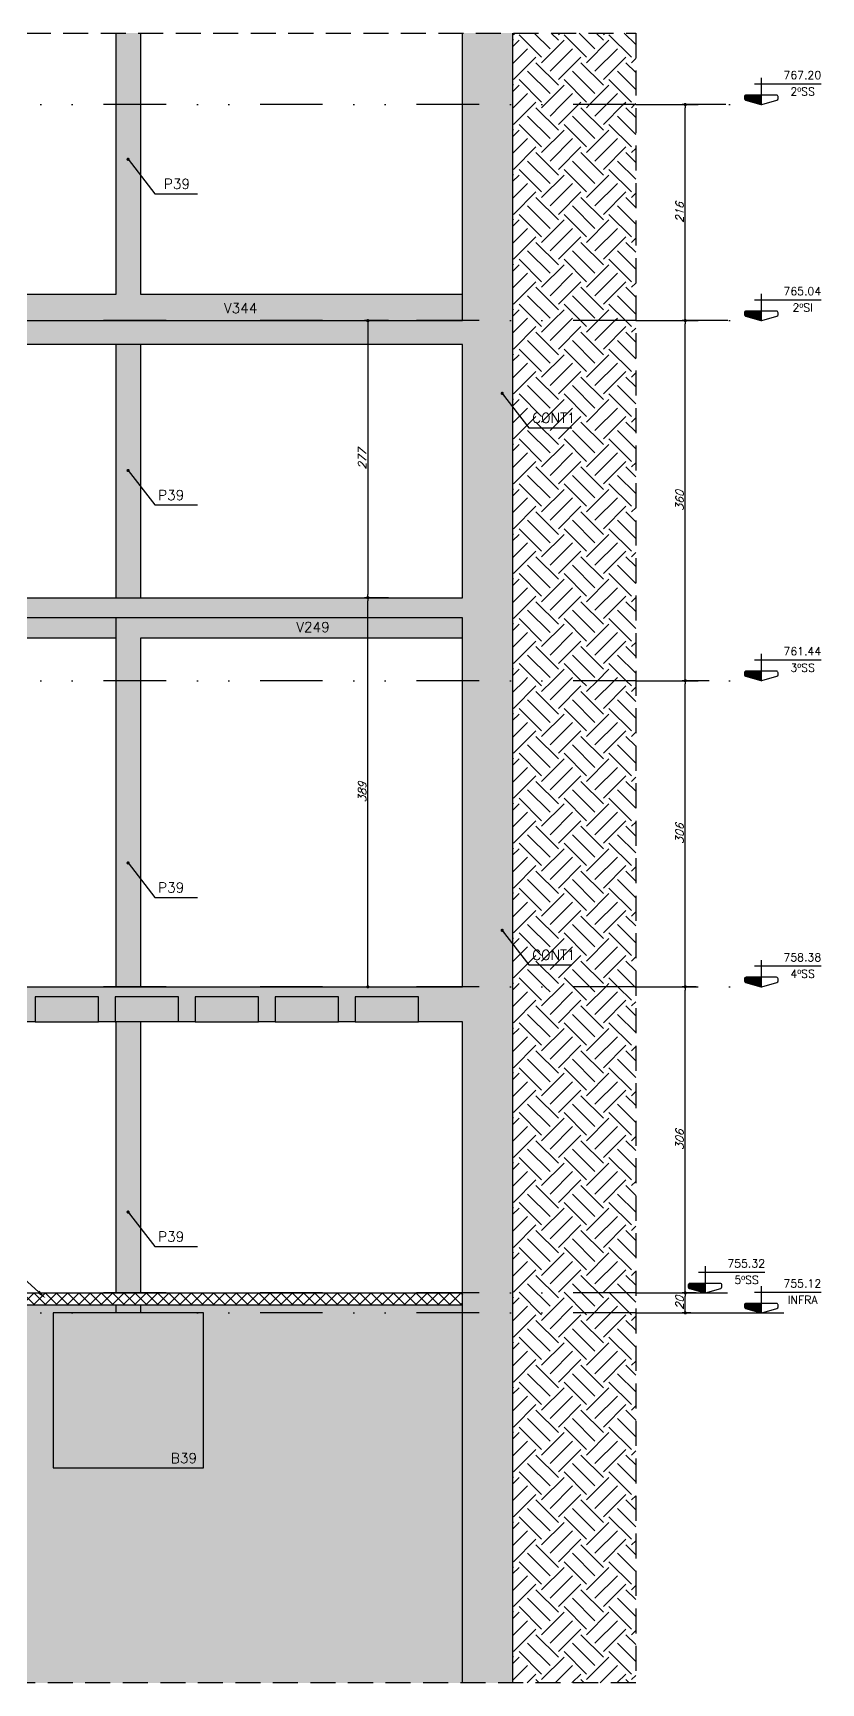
# Model space of a CAD drawing. Header units: millimetres. Extents: x 0 to 7795, y 0 to 4500.
# Drawn here: x 3114 to 3901, y 999 to 2649 of the extents above; entities that cross this region are included whole.
import ezdxf
from ezdxf import colors
from ezdxf.entities.mleader import LeaderData, LeaderLine
from ezdxf.enums import TextEntityAlignment as Align
from ezdxf.math import Vec2, Vec3

# ---------------------------------------------------------------- set-up
doc = ezdxf.new("R2010")
doc.units = ezdxf.units.MM
doc.header["$LTSCALE"] = 50
doc.linetypes.add('DASHED', pattern=[0.75, 0.5, -0.25])
doc.linetypes.add('DIVIDE2', pattern=[0.625, 0.25, -0.125, 0, -0.125, 0, -0.125])
for name, color, linetype in [('F-AUX-DET', 2, 'Continuous'), ('F-AUX-RED', 1, 'Continuous'), ('F-CORTE', 4, 'Continuous'), ('F-COTAS', 106, 'Continuous'), ('F-EIXOS-DET', 1, 'Continuous'), ('F-LEADER', 1, 'Continuous'), ('F-NÍVEL-VISTA', 2, 'Continuous'), ('F-SOLIDO-CORTE', 71, 'Continuous'), ('F-TEXTO', 6, 'Continuous'), ('F-TEXTO-YELLOW', 2, 'Continuous'), ('F-VISTA', 2, 'Continuous'), ('F-VISTA SÓLIDO 1', 254, 'Continuous'), ('F-VISTA SÓLIDO 3', 252, 'Continuous')]:
    doc.layers.add(name, color=color, linetype=linetype)
doc.styles.add('CP-TEXT-INCL', font='simplex.shx', dxfattribs={"oblique": 20})
doc.styles.add('MCP', font='simplex.shx')
doc.styles.get("Standard").update_dxf_attribs({"font": 'txt.shx'})
doc.dimstyles.new('CP-COTAS-50', dxfattribs={"dimscale": 0.64, "dimtxt": 12.5, "dimasz": 5, "dimexe": 5, "dimexo": 5, "dimgap": 2.5, "dimtad": 1, "dimdec": 1, "dimdsep": 46, "dimtxsty": 'CP-TEXT-INCL', "dimblk1": 'DOT', "dimblk2": 'DOT', "dimsah": 1, "dimcen": 9, "dimclrd": 256, "dimclre": 256, "dimclrt": 256, "dimadec": 0, "dimazin": 0, "dimtfac": 1, "dimtdec": 1, "dimtmove": 2, "dimatfit": 3, "dimldrblk": 'DOT', "dimfxl": 5, "dimtolj": 1, "dimarcsym": 0})
pattern_1 = [(45, (-2871.623, 896.083), (0, 44.90128), [31.75, -31.75]), (45, (-2880.042, 904.5), (0, 44.90128), [31.75, -31.75]), (45, (-2888.46, 912.92), (0, 44.90128), [31.75, -31.75]), (135, (-2888.46, 918.533), (-44.90128, 0), [31.75, -31.75]), (135, (-2880.042, 926.952), (-44.90128, 0), [31.75, -31.75]), (135, (-2871.623, 935.37), (-44.90128, 0), [31.75, -31.75])]

# ---------------------------------------------------------------- blocks, each defined once
blk = doc.blocks.new('_DOT')
at = {"color": 0, "linetype": 'ByBlock'}
blk.add_line((-0.5, 0), (-1, 0), dxfattribs=at)
at = {"color": 0, "linetype": 'ByBlock', "const_width": 0.5}
blk.add_lwpolyline([(-0.25, 0, 1), (0.25, 0, 1)], format="xyb", close=True, dxfattribs=at)
blk = doc.blocks.new('Nível - Vista')
at = {"layer": 'F-NÍVEL-VISTA'}
blk.add_hatch(color=71, dxfattribs=at).paths.add_polyline_path([(0, 0.238), (-0.38, 0.238, 0.414214), (-0.42, 0.198), (-0.42, 0.148, 0.331206), (-0.391, 0.11), (-0.011, 0.002, 0.072993), (0, 0)])
at = {"layer": 'F-NÍVEL-VISTA', "color": 2}
for p, q in [((-0.168, 0.521), (1.493, 0.521)), ((0, 0.67), (0, 0))]:
    blk.add_line(p, q, dxfattribs=at)
blk.add_lwpolyline([(-0.011, 0.002, 0.146769), (0.011, 0.002), (0.391, 0.11, 0.331206), (0.42, 0.148), (0.42, 0.198, 0.414214), (0.38, 0.238), (-0.38, 0.238, 0.414214), (-0.42, 0.198), (-0.42, 0.148, 0.331206), (-0.391, 0.11), (-0.011, 0.002, 0.146769), (0.011, 0.002)], format="xyb", dxfattribs=at)
at = {"layer": 'F-TEXTO', "color": 3, "style": 'MCP'}
for tag, p in [('NÍVEL', (1.026, 0.636)), ('NÍVEL_DETALHE', (1.02, 0.186))]:
    blk.add_attdef(tag, text='', height=0.2, dxfattribs=at).set_placement(p, align=Align.CENTER)
blk = doc.blocks.new('*D77')
at = {"layer": 'DEFPOINTS', "color": 0, "transparency": 16777216}
for p in [(3765.8, 2001.4), (3792.8, 2001.4), (3779.9, 1695.4)]:
    blk.add_point(p, dxfattribs=at)
at = {"layer": 'F-COTAS', "lineweight": -2, "transparency": 16777216}
for p, q in [((3789.6, 2001.4), (3762.6, 2001.4)), ((3765.8, 1698.6), (3765.8, 1998.2)), ((3776.7, 1695.4), (3762.6, 1695.4))]:
    blk.add_line(p, q, dxfattribs=at)
at = {"layer": 'F-COTAS', "lineweight": -2, "transparency": 16777216, "xscale": 3.2, "yscale": 3.2, "zscale": 3.2}
for p, rotation in [((3765.8, 2001.4), 90), ((3765.8, 1695.4), 270)]:
    blk.add_blockref('_DOT', p, dxfattribs=dict(at, rotation=rotation))
at = {"layer": 'F-COTAS', "transparency": 16777216, "insert": (3760.2, 1848.4), "char_height": 8, "attachment_point": 5, "rotation": 90, "style": 'CP-TEXT-INCL'}
blk.add_mtext('\\A1;306', dxfattribs=at)
blk = doc.blocks.new('*D78')
at = {"layer": 'DEFPOINTS', "color": 0, "transparency": 16777216}
for p in [(3765.8, 2361.4), (3811.5, 2361.4), (3792.8, 2001.4)]:
    blk.add_point(p, dxfattribs=at)
at = {"layer": 'F-COTAS', "lineweight": -2, "transparency": 16777216}
for p, q in [((3808.3, 2361.4), (3762.6, 2361.4)), ((3765.8, 2004.6), (3765.8, 2358.2)), ((3789.6, 2001.4), (3762.6, 2001.4))]:
    blk.add_line(p, q, dxfattribs=at)
at = {"layer": 'F-COTAS', "lineweight": -2, "transparency": 16777216, "xscale": 3.2, "yscale": 3.2, "zscale": 3.2}
for p, rotation in [((3765.8, 2361.4), 90), ((3765.8, 2001.4), 270)]:
    blk.add_blockref('_DOT', p, dxfattribs=dict(at, rotation=rotation))
at = {"layer": 'F-COTAS', "transparency": 16777216, "insert": (3760.2, 2181.4), "char_height": 8, "attachment_point": 5, "rotation": 90, "style": 'CP-TEXT-INCL'}
blk.add_mtext('\\A1;360', dxfattribs=at)
blk = doc.blocks.new('*D79')
at = {"layer": 'DEFPOINTS', "color": 0, "transparency": 16777216}
for p in [(3765.8, 2577.4), (3809.5, 2577.4), (3811.5, 2361.4)]:
    blk.add_point(p, dxfattribs=at)
at = {"layer": 'F-COTAS', "lineweight": -2, "transparency": 16777216}
for p, q in [((3806.3, 2577.4), (3762.6, 2577.4)), ((3765.8, 2364.6), (3765.8, 2574.2)), ((3808.3, 2361.4), (3762.6, 2361.4))]:
    blk.add_line(p, q, dxfattribs=at)
at = {"layer": 'F-COTAS', "lineweight": -2, "transparency": 16777216, "xscale": 3.2, "yscale": 3.2, "zscale": 3.2}
for p, rotation in [((3765.8, 2577.4), 90), ((3765.8, 2361.4), 270)]:
    blk.add_blockref('_DOT', p, dxfattribs=dict(at, rotation=rotation))
at = {"layer": 'F-COTAS', "transparency": 16777216, "insert": (3760.2, 2469.4), "char_height": 8, "attachment_point": 5, "rotation": 90, "style": 'CP-TEXT-INCL'}
blk.add_mtext('\\A1;216', dxfattribs=at)
blk = doc.blocks.new('*D122')
at = {"layer": 'DEFPOINTS', "color": 0, "transparency": 16777216}
for p in [(3444.2, 2084.4), (3448.6, 2084.4), (3444.2, 1695.4)]:
    blk.add_point(p, dxfattribs=at)
at = {"layer": 'F-COTAS', "lineweight": -2, "transparency": 16777216}
for p, q in [((3447.4, 2084.4), (3451.8, 2084.4)), ((3448.6, 1698.6), (3448.6, 2081.2)), ((3447.4, 1695.4), (3451.8, 1695.4))]:
    blk.add_line(p, q, dxfattribs=at)
at = {"layer": 'F-COTAS', "lineweight": -2, "transparency": 16777216, "xscale": 3.2, "yscale": 3.2, "zscale": 3.2}
for p, rotation in [((3448.6, 2084.4), 90), ((3448.6, 1695.4), 270)]:
    blk.add_blockref('_DOT', p, dxfattribs=dict(at, rotation=rotation))
at = {"layer": 'F-COTAS', "transparency": 16777216, "insert": (3443, 1889.9), "char_height": 8, "attachment_point": 5, "rotation": 90, "style": 'CP-TEXT-INCL'}
blk.add_mtext('\\A1;389', dxfattribs=at)
blk = doc.blocks.new('*D123')
at = {"layer": 'DEFPOINTS', "color": 0, "transparency": 16777216}
for p in [(3472.5, 2361.4), (3448.6, 2084.4), (3472.5, 2084.4)]:
    blk.add_point(p, dxfattribs=at)
at = {"layer": 'F-COTAS', "lineweight": -2, "transparency": 16777216}
for p, q in [((3469.3, 2361.4), (3445.4, 2361.4)), ((3448.6, 2358.2), (3448.6, 2087.6)), ((3469.3, 2084.4), (3445.4, 2084.4))]:
    blk.add_line(p, q, dxfattribs=at)
at = {"layer": 'F-COTAS', "lineweight": -2, "transparency": 16777216, "xscale": 3.2, "yscale": 3.2, "zscale": 3.2}
for p, rotation in [((3448.6, 2361.4), 90), ((3448.6, 2084.4), 270)]:
    blk.add_blockref('_DOT', p, dxfattribs=dict(at, rotation=rotation))
at = {"layer": 'F-COTAS', "transparency": 16777216, "insert": (3443, 2222.9), "char_height": 8, "attachment_point": 5, "rotation": 90, "style": 'CP-TEXT-INCL'}
blk.add_mtext('\\A1;277', dxfattribs=at)
blk = doc.blocks.new('*D132')
at = {"layer": 'DEFPOINTS', "color": 0, "transparency": 16777216}
for p in [(3765.8, 1695.4), (3779.9, 1695.4), (3779.9, 1389.4)]:
    blk.add_point(p, dxfattribs=at)
at = {"layer": 'F-COTAS', "lineweight": -2, "transparency": 16777216}
for p, q in [((3776.7, 1695.4), (3762.6, 1695.4)), ((3765.8, 1392.6), (3765.8, 1692.2)), ((3776.7, 1389.4), (3762.6, 1389.4))]:
    blk.add_line(p, q, dxfattribs=at)
at = {"layer": 'F-COTAS', "lineweight": -2, "transparency": 16777216, "xscale": 3.2, "yscale": 3.2, "zscale": 3.2}
for p, rotation in [((3765.8, 1695.4), 90), ((3765.8, 1389.4), 270)]:
    blk.add_blockref('_DOT', p, dxfattribs=dict(at, rotation=rotation))
at = {"layer": 'F-COTAS', "transparency": 16777216, "insert": (3760.2, 1542.4), "char_height": 8, "attachment_point": 5, "rotation": 90, "style": 'CP-TEXT-INCL'}
blk.add_mtext('\\A1;306', dxfattribs=at)
blk = doc.blocks.new('*D133')
at = {"layer": 'DEFPOINTS', "color": 0, "transparency": 16777216}
for p in [(3765.8, 1389.4), (3774.7, 1389.4), (3774.7, 1369.4)]:
    blk.add_point(p, dxfattribs=at)
at = {"layer": 'F-COTAS', "lineweight": -2, "transparency": 16777216}
for p, q in [((3771.5, 1389.4), (3762.6, 1389.4)), ((3765.8, 1372.6), (3765.8, 1386.2)), ((3771.5, 1369.4), (3762.6, 1369.4))]:
    blk.add_line(p, q, dxfattribs=at)
at = {"layer": 'F-COTAS', "lineweight": -2, "transparency": 16777216, "xscale": 3.2, "yscale": 3.2, "zscale": 3.2}
for p, rotation in [((3765.8, 1389.4), 90), ((3765.8, 1369.4), 270)]:
    blk.add_blockref('_DOT', p, dxfattribs=dict(at, rotation=rotation))
at = {"layer": 'F-COTAS', "transparency": 16777216, "insert": (3760.2, 1379.4), "char_height": 8, "attachment_point": 5, "rotation": 90, "style": 'CP-TEXT-INCL'}
blk.add_mtext('\\A1;20', dxfattribs=at)

msp = doc.modelspace()

# ---------------------------------------------------------------- hatches: boundary and pattern name
at = {"layer": 'F-AUX-DET'}
h = msp.add_hatch(dxfattribs=at)
h.set_pattern_fill('EARTH', color=252, scale=5, angle=45)
h.set_pattern_definition(pattern_1)
h.paths.add_polyline_path([(3716.28, 2648.95), (3593.23, 2648.95), (3593.23, 2577.4), (3716.28, 2577.4)])
h = msp.add_hatch(dxfattribs=at)
h.set_pattern_fill('EARTH', color=252, scale=5, angle=45)
h.set_pattern_definition(pattern_1)
h.paths.add_polyline_path([(3716.28, 2577.4), (3593.23, 2577.4), (3593.23, 2361.4), (3716.28, 2361.4)])
h = msp.add_hatch(dxfattribs=at)
h.set_pattern_fill('EARTH', color=252, scale=5, angle=45)
h.set_pattern_definition(pattern_1)
h.paths.add_polyline_path([(3716.28, 2361.4), (3593.23, 2361.4), (3593.23, 2197.76), (3593.23, 2001.4), (3716.28, 2001.4)])
h = msp.add_hatch(dxfattribs=at)
h.set_pattern_fill('EARTH', color=252, scale=5, angle=45)
h.set_pattern_definition(pattern_1)
h.paths.add_polyline_path([(3716.28, 2001.4), (3593.23, 2001.4), (3593.23, 2001.39), (3593.23, 1881.95), (3593.23, 1695.4), (3716.28, 1695.4)])
h = msp.add_hatch(dxfattribs=at)
h.set_pattern_fill('EARTH', color=252, scale=5, angle=45)
h.set_pattern_definition(pattern_1)
h.paths.add_polyline_path([(3593.23, 999.4), (3716.28, 999.4), (3716.28, 1695.4), (3593.23, 1695.4), (3593.23, 1695.39)])
h = msp.add_hatch(dxfattribs=at)
h.set_pattern_fill('EARTH', color=252, scale=5, angle=45)
h.set_pattern_definition([(45, (0, -5564.9), (0, 44.90128), [31.75, -31.75]), (45, (-8.42, -5556.48), (0, 44.90128), [31.75, -31.75]), (45, (-16.838, -5548.06), (0, 44.90128), [31.75, -31.75]), (135, (-16.838, -5542.45), (-44.90128, 0), [31.75, -31.75]), (135, (-8.42, -5534.03), (-44.90128, 0), [31.75, -31.75]), (135, (0, -5525.61), (-44.90128, 0), [31.75, -31.75])])
h.paths.add_polyline_path([(3543.23, 999.4), (3543.23, 1377.4), (3221.73, 1377.4), (3221.73, 1369.4), (3284.23, 1369.4), (3284.23, 1214.4), (3134.23, 1214.4), (3134.23, 1369.4), (3196.73, 1369.4), (3196.73, 1377.4), (2881.23, 1377.4), (2881.23, 1119.4), (2886.23, 1119.4), (2941.73, 1084.4), (2941.73, 1049.4), (2801.73, 1049.4), (2801.73, 1084.4), (2862.23, 1122.55), (2862.23, 1377.4), (2777.23, 1377.4), (2777.23, 1369.4), (2798.23, 1369.4), (2798.23, 1214.4), (2518.23, 1214.4), (2518.23, 1369.4), (2539.23, 1369.4), (2539.23, 1377.4), (2387.23, 1377.4), (2387.23, 1369.4), (2393.6, 1369.4), (2393.6, 1114.4), (1793.6, 1114.4), (1793.6, 1369.4), (1918.23, 1369.4), (1918.23, 1377.4), (1449.23, 1377.4), (1449.23, 1369.4), (1474.23, 1369.4), (1474.23, 1214.4), (1344.23, 1214.4), (1344.23, 1369.4), (1369.23, 1369.4), (1369.23, 1377.4), (944.23, 1377.4), (944.23, 999.4)])
at = {"layer": 'F-AUX-RED'}
h = msp.add_hatch(dxfattribs=at)
h.set_pattern_fill('ANSI37', color=256, scale=2.5)
h.set_pattern_definition([(45, (0, -5564.899), (-5.61266, 5.61266), []), (135, (0, -5564.899), (-5.61266, -5.61266), [])])
h.paths.add_polyline_path([(3543.23, 1377.4), (3543.23, 1389.4), (944.23, 1389.4), (944.23, 1377.4)])
at = {"layer": 'F-SOLIDO-CORTE'}
h = msp.add_hatch(color=256, dxfattribs=at)
h.dxf.hatch_style = 1
h.paths.add_polyline_path([(3543.23, 999.4), (3593.23, 999.4), (3593.23, 1695.39), (3593.23, 1881.95), (3593.23, 2001.39), (3593.23, 2197.76), (3593.23, 2648.95), (3543.23, 2648.95), (3543.23, 2361.39), (3375.78, 2361.39), (3140.81, 2361.39), (3127.47, 2361.39), (3048.23, 2361.39), (3048.23, 2369.23), (3048.23, 2397.39), (3039.31, 2397.39), (3029.23, 2397.39), (3029.23, 2365.56), (3029.23, 2337.39), (3039.31, 2337.39), (3048.23, 2337.39), (3127.47, 2337.39), (3140.81, 2337.39), (3375.78, 2337.39), (3543.23, 2337.39), (3543.23, 2165.03), (3543.23, 2084.39), (3375.92, 2084.39), (3062.92, 2084.39), (3049.58, 2084.39), (3026.95, 2084.39), (2862.23, 2084.39), (1937.23, 2001.39), (1752.04, 2001.39), (1744.58, 2001.39), (1740.22, 2001.39), (1694.71, 2001.39), (1685.84, 2001.39), (1192.58, 2001.39), (1130.17, 2001.39), (1104.23, 2001.39), (1067.26, 2001.39), (1054.23, 2001.39), (1054.23, 1975.51), (1054.23, 1966.39), (1067.26, 1966.39), (1104.23, 1966.39), (1111.08, 1966.39), (1116.1, 1966.39), (1116.1, 1991.39), (1130.17, 1991.39), (1179.35, 1991.39), (1179.35, 1966.39), (1196.1, 1966.39), (1196.1, 1991.39), (1259.35, 1991.39), (1259.35, 1966.39), (1276.1, 1966.39), (1276.1, 1991.39), (1339.35, 1991.39), (1339.35, 1966.39), (1356.1, 1966.39), (1356.1, 1991.39), (1419.35, 1991.39), (1419.35, 1966.39), (1436.1, 1966.39), (1436.1, 1991.39), (1499.35, 1991.39), (1499.35, 1966.39), (1516.1, 1966.39), (1516.1, 1991.39), (1579.35, 1991.39), (1579.35, 1966.39), (1596.1, 1966.39), (1596.1, 1991.39), (1659.35, 1991.39), (1659.35, 1966.39), (1676.1, 1966.39), (1676.1, 1991.39), (1685.84, 1991.39), (1694.71, 1991.39), (1739.35, 1991.39), (1739.35, 1966.39), (1740.23, 1966.39), (1756.1, 1966.39), (1756.1, 1991.39), (1819.35, 1991.39), (1819.35, 1966.39), (1820.23, 1966.39), (1836.1, 1966.39), (1836.1, 1991.39), (1899.35, 1991.39), (1899.35, 1966.39), (1905.1, 1966.39), (1908.27, 1966.39), (1911.51, 1966.39), (1918.23, 1966.39), (1918.23, 1941.39), (1931.06, 1941.39), (1937.23, 1941.39), (1937.23, 1981.31), (2539.23, 2035.33), (2539.23, 1991.39), (2558.23, 1991.39), (2558.23, 2037.03), (2862.23, 2064.31), (2862.23, 2004.39), (2872.45, 2004.39), (2881.23, 2004.39), (2881.23, 2047.44), (2881.23, 2064.39), (3026.95, 2064.39), (3049.58, 2064.39), (3062.92, 2064.39), (3375.92, 2064.39), (3543.23, 2064.39), (3543.23, 1897.83), (3543.23, 1695.39), (3375.92, 1695.39), (3362.91, 1695.39), (2340.95, 1695.39), (2304.08, 1695.39), (2280.8, 1695.39), (1949.28, 1695.39), (944.23, 1695.39), (944.23, 1660.39), (1003.93, 1660.39), (1015.16, 1660.39), (1018.87, 1660.39), (1036.1, 1660.39), (1036.1, 1685.39), (1099.35, 1685.39), (1099.35, 1660.39), (1100.23, 1660.39), (1116.1, 1660.39), (1116.1, 1685.39), (1179.35, 1685.39), (1179.35, 1660.39), (1196.1, 1660.39), (1196.1, 1685.39), (1259.35, 1685.39), (1259.35, 1660.39), (1260.23, 1660.39), (1276.1, 1660.39), (1276.1, 1685.39), (1339.35, 1685.39), (1339.35, 1660.39), (1356.1, 1660.39), (1356.1, 1685.39), (1419.35, 1685.39), (1419.35, 1660.39), (1420.23, 1660.39), (1436.1, 1660.39), (1436.1, 1685.39), (1499.35, 1685.39), (1499.35, 1660.39), (1500.23, 1660.39), (1516.1, 1660.39), (1516.1, 1685.39), (1579.35, 1685.39), (1579.35, 1660.39), (1596.1, 1660.39), (1596.1, 1685.39), (1659.35, 1685.39), (1659.35, 1660.39), (1676.1, 1660.39), (1676.1, 1685.39), (1739.35, 1685.39), (1739.35, 1660.39), (1740.23, 1660.39), (1756.1, 1660.39), (1756.1, 1685.39), (1819.35, 1685.39), (1819.35, 1660.39), (1820.23, 1660.39), (1836.1, 1660.39), (1836.1, 1685.39), (1899.35, 1685.39), (1899.35, 1660.39), (1916.1, 1660.39), (1916.1, 1685.39), (1949.28, 1685.39), (1979.35, 1685.39), (1979.35, 1660.39), (1996.1, 1660.39), (1996.1, 1685.39), (2059.35, 1685.39), (2059.35, 1660.39), (2076.1, 1660.39), (2076.1, 1685.39), (2139.35, 1685.39), (2139.35, 1660.39), (2140.23, 1660.39), (2156.1, 1660.39), (2156.1, 1685.39), (2219.35, 1685.39), (2219.35, 1660.39), (2220.23, 1660.39), (2236.1, 1660.39), (2236.1, 1685.39), (2280.8, 1685.39), (2299.35, 1685.39), (2299.35, 1660.39), (2300.23, 1660.39), (2316.1, 1660.39), (2316.1, 1685.39), (2340.95, 1685.39), (2379.35, 1685.39), (2379.35, 1660.39), (2380.23, 1660.39), (2396.1, 1660.39), (2396.1, 1685.39), (2459.35, 1685.39), (2459.35, 1660.39), (2476.1, 1660.39), (2476.1, 1685.39), (2539.35, 1685.39), (2539.35, 1660.39), (2556.1, 1660.39), (2556.1, 1685.39), (2619.35, 1685.39), (2619.35, 1660.39), (2636.1, 1660.39), (2636.1, 1685.39), (2699.35, 1685.39), (2699.35, 1660.39), (2716.1, 1660.39), (2716.1, 1685.39), (2779.35, 1685.39), (2779.35, 1660.39), (2796.1, 1660.39), (2796.1, 1685.39), (2859.35, 1685.39), (2859.35, 1660.39), (2876.1, 1660.39), (2876.1, 1685.39), (2939.35, 1685.39), (2939.35, 1660.39), (2956.1, 1660.39), (2956.1, 1685.39), (3019.35, 1685.39), (3019.35, 1660.39), (3036.1, 1660.39), (3036.1, 1685.39), (3099.35, 1685.39), (3099.35, 1660.39), (3116.1, 1660.39), (3116.1, 1685.39), (3179.35, 1685.39), (3179.35, 1660.39), (3180.23, 1660.39), (3196.1, 1660.39), (3196.1, 1685.39), (3259.35, 1685.39), (3259.35, 1660.39), (3260.23, 1660.39), (3276.1, 1660.39), (3276.1, 1685.39), (3339.35, 1685.39), (3339.35, 1660.39), (3340.23, 1660.39), (3356.1, 1660.39), (3356.1, 1685.39), (3362.91, 1685.39), (3375.92, 1685.39), (3419.35, 1685.39), (3419.35, 1660.39), (3436.1, 1660.39), (3436.1, 1685.39), (3499.35, 1685.39), (3499.35, 1660.39), (3508.65, 1660.39), (3514.91, 1660.39), (3518.46, 1660.39), (3543.23, 1660.39)])
at = {"layer": 'F-VISTA SÓLIDO 1'}
h = msp.add_hatch(color=256, dxfattribs=at)
h.dxf.hatch_style = 1
h.paths.add_polyline_path([(3221.73, 2577.39), (3221.73, 2648.95), (3196.73, 2648.95), (3196.73, 2577.39), (3196.73, 2387.39), (3196.73, 2361.39), (3221.73, 2361.39), (3221.73, 2387.39)])
h = msp.add_hatch(color=256, dxfattribs=at)
h.dxf.hatch_style = 1
h.paths.add_polyline_path([(3196.73, 2387.39), (3048.23, 2387.39), (3048.23, 2369.23), (3048.23, 2361.39), (3127.47, 2361.39), (3140.81, 2361.39), (3196.73, 2361.39)])
h = msp.add_hatch(color=256, dxfattribs=at)
h.dxf.hatch_style = 1
h.paths.add_polyline_path([(3543.23, 2387.39), (3221.73, 2387.39), (3221.73, 2361.39), (3375.78, 2361.39), (3543.23, 2361.39)])
h = msp.add_hatch(color=256, dxfattribs=at)
h.dxf.hatch_style = 1
h.paths.add_polyline_path([(3221.73, 2337.39), (3196.73, 2337.39), (3196.73, 2084.39), (3221.73, 2084.39)])
h = msp.add_hatch(color=256, dxfattribs=at)
h.dxf.hatch_style = 1
h.paths.add_polyline_path([(3196.73, 2064.39), (3062.92, 2064.39), (3049.58, 2064.39), (3026.95, 2064.39), (2881.23, 2064.39), (2881.23, 2047.44), (2881.23, 2044.39), (3196.73, 2044.39)])
h = msp.add_hatch(color=256, dxfattribs=at)
h.dxf.hatch_style = 1
h.paths.add_polyline_path([(3221.73, 2044.39), (3543.23, 2044.39), (3543.23, 2064.39), (3375.92, 2064.39), (3196.73, 2064.39), (3196.73, 2044.39), (3196.73, 1966.39), (3221.73, 1966.39), (3221.73, 1986.39), (3221.73, 2001.39)])
h = msp.add_hatch(color=256, dxfattribs=at)
h.dxf.hatch_style = 1
h.paths.add_polyline_path([(3221.73, 1966.39), (3196.73, 1966.39), (3196.73, 1695.39), (3221.73, 1695.39)])
h = msp.add_hatch(color=256, dxfattribs=at)
h.dxf.hatch_style = 1
h.paths.add_polyline_path([(3196.73, 1389.4), (3221.73, 1389.4), (3221.73, 1660.39), (3196.73, 1660.39)])
h.paths.add_polyline_path([(3221.73, 1377.4), (3196.73, 1377.4), (3196.73, 1369.4), (3221.73, 1369.4)])
at = {"layer": 'F-VISTA SÓLIDO 3'}
h = msp.add_hatch(color=256, dxfattribs=at)
h.dxf.hatch_style = 1
h.paths.add_polyline_path([(3179.35, 1685.39), (3116.1, 1685.39), (3116.1, 1660.39), (3179.35, 1660.39), (3179.35, 1661.7)])
h = msp.add_hatch(color=256, dxfattribs=at)
h.dxf.hatch_style = 1
h.paths.add_polyline_path([(3259.35, 1685.39), (3196.1, 1685.39), (3196.1, 1660.39), (3196.73, 1660.39), (3200.22, 1660.39), (3221.73, 1660.39), (3259.35, 1660.39), (3259.35, 1661.7)])
h = msp.add_hatch(color=256, dxfattribs=at)
h.dxf.hatch_style = 1
h.paths.add_polyline_path([(3339.35, 1685.39), (3276.1, 1685.39), (3276.1, 1660.39), (3339.35, 1660.39), (3339.35, 1661.7)])
h = msp.add_hatch(color=256, dxfattribs=at)
h.dxf.hatch_style = 1
h.paths.add_polyline_path([(3419.35, 1685.39), (3375.92, 1685.39), (3362.91, 1685.39), (3356.1, 1685.39), (3356.1, 1660.39), (3419.35, 1660.39)])
h = msp.add_hatch(color=256, dxfattribs=at)
h.dxf.hatch_style = 1
h.paths.add_polyline_path([(3499.35, 1685.39), (3436.1, 1685.39), (3436.1, 1660.39), (3499.35, 1660.39), (3499.35, 1661.7)])
h = msp.add_hatch(color=256, dxfattribs=at)
h.dxf.hatch_style = 1
h.paths.add_polyline_path([(3284.23, 1214.4), (3284.23, 1369.4), (3134.23, 1369.4), (3134.23, 1214.4)])

# ---------------------------------------------------------------- linework, layer by layer
at = {"color": 1, "linetype": 'DASHED'}
msp.add_lwpolyline([(406.66, 999.4), (406.66, 2648.95), (3716.28, 2648.95), (3716.28, 999.4)], close=True, dxfattribs=at)
at = {"layer": 'F-AUX-RED'}
for p, q in [((944.23, 1389.4), (3543.23, 1389.4)), ((944.23, 1377.4), (3543.23, 1377.4))]:
    msp.add_line(p, q, dxfattribs=at)
at = {"layer": 'F-CORTE'}
for p, q in [((3543.23, 2361.39), (3543.23, 2648.95)), ((3048.23, 2361.39), (3127.47, 2361.39)), ((3127.47, 2361.39), (3140.81, 2361.39)), ((3140.81, 2361.39), (3375.78, 2361.39)), ((3375.78, 2361.39), (3543.23, 2361.39)), ((3127.47, 2337.39), (3048.23, 2337.39)), ((3140.81, 2337.39), (3127.47, 2337.39)), ((3375.78, 2337.39), (3140.81, 2337.39)), ((3543.23, 2337.39), (3375.78, 2337.39)), ((3543.23, 2165.03), (3543.23, 2337.39)), ((3543.23, 2084.39), (3543.23, 2165.03)), ((3062.92, 2084.39), (3375.92, 2084.39)), ((3375.92, 2084.39), (3543.23, 2084.39)), ((3375.92, 2064.39), (3062.92, 2064.39)), ((3543.23, 2064.39), (3375.92, 2064.39)), ((3543.23, 1897.83), (3543.23, 2064.39)), ((3543.23, 1695.39), (3543.23, 1897.83)), ((2340.95, 1695.39), (3362.91, 1695.39)), ((3179.35, 1685.39), (3116.1, 1685.39)), ((3116.1, 1685.39), (3116.1, 1660.39)), ((3179.35, 1661.7), (3179.35, 1685.39)), ((3259.35, 1685.39), (3196.1, 1685.39)), ((3196.1, 1685.39), (3196.1, 1660.39)), ((3259.35, 1661.7), (3259.35, 1685.39)), ((3339.35, 1685.39), (3276.1, 1685.39)), ((3276.1, 1685.39), (3276.1, 1660.39)), ((3339.35, 1661.7), (3339.35, 1685.39)), ((3362.91, 1685.39), (3356.1, 1685.39)), ((3356.1, 1685.39), (3356.1, 1660.39)), ((3362.91, 1695.39), (3375.92, 1695.39)), ((3375.92, 1685.39), (3362.91, 1685.39)), ((3375.92, 1695.39), (3543.23, 1695.39)), ((3419.35, 1685.39), (3375.92, 1685.39)), ((3419.35, 1660.39), (3419.35, 1685.39)), ((3499.35, 1685.39), (3436.1, 1685.39)), ((3436.1, 1685.39), (3436.1, 1660.39)), ((3499.35, 1661.7), (3499.35, 1685.39)), ((3116.1, 1660.39), (3099.35, 1660.39)), ((3179.35, 1660.39), (3179.35, 1661.7)), ((3180.23, 1660.39), (3179.35, 1660.39)), ((3196.1, 1660.39), (3180.23, 1660.39)), ((3259.35, 1660.39), (3259.35, 1661.7)), ((3260.23, 1660.39), (3259.35, 1660.39)), ((3276.1, 1660.39), (3260.23, 1660.39)), ((3339.35, 1660.39), (3339.35, 1661.7)), ((3340.23, 1660.39), (3339.35, 1660.39)), ((3356.1, 1660.39), (3340.23, 1660.39)), ((3436.1, 1660.39), (3419.35, 1660.39)), ((3499.35, 1660.39), (3499.35, 1661.7)), ((3508.65, 1660.39), (3499.35, 1660.39)), ((3514.91, 1660.39), (3508.65, 1660.39)), ((3518.46, 1660.39), (3514.91, 1660.39)), ((3543.23, 1660.39), (3518.46, 1660.39)), ((3543.23, 1548.64), (3543.23, 1660.39)), ((3543.23, 999.4), (3543.23, 1548.64))]:
    msp.add_line(p, q, dxfattribs=at)
msp.add_lwpolyline([(3593.23, 2648.95), (3593.23, 2197.76), (3593.23, 2001.39), (3593.23, 1881.95), (3593.23, 1695.39), (3593.23, 1536.15), (3593.23, 999.4)], dxfattribs=at)
at = {"layer": 'F-EIXOS-DET', "color": 1, "linetype": 'DIVIDE2', "ltscale": 5}
for p, q in [((3716.28, 2577.4), (406.66, 2577.4)), ((3716.28, 2361.4), (406.66, 2361.4)), ((3716.28, 2001.4), (406.66, 2001.4)), ((3716.28, 1695.4), (406.66, 1695.4)), ((3716.28, 1389.4), (406.66, 1389.4)), ((3716.28, 1369.4), (406.66, 1369.4))]:
    msp.add_line(p, q, dxfattribs=at)
at = {"layer": 'F-EIXOS-DET', "linetype": 'DIVIDE2', "ltscale": 5}
for points in [[(3716.28, 2577.4), (3864.25, 2577.4)], [(3716.28, 2361.4), (3864.25, 2361.4)], [(3716.28, 2001.4), (3864.25, 2001.4)], [(3716.28, 1695.4), (3864.25, 1695.4)]]:
    msp.add_lwpolyline(points, dxfattribs=at)
at = {"layer": 'F-EIXOS-DET', "color": 1, "ltscale": 5}
for points in [[(3716.28, 1389.4), (3808.18, 1389.4)], [(3716.28, 1369.4), (3864.25, 1369.4)]]:
    msp.add_lwpolyline(points, dxfattribs=at)
at = {"layer": 'F-VISTA', "linetype": 'Continuous'}
for p, q in [((3196.73, 2648.95), (3196.73, 2577.39)), ((3221.73, 2577.39), (3221.73, 2648.95)), ((3196.73, 2577.39), (3196.73, 2387.39)), ((3221.73, 2387.39), (3221.73, 2577.39)), ((3196.73, 2387.39), (3048.23, 2387.39)), ((3543.23, 2387.39), (3221.73, 2387.39)), ((3196.73, 2337.39), (3196.73, 2084.39)), ((3221.73, 2084.39), (3221.73, 2337.39)), ((3196.73, 2064.39), (3196.73, 2044.39)), ((2881.23, 2044.39), (3196.73, 2044.39)), ((3196.73, 2044.39), (3196.73, 1695.39)), ((3221.73, 2001.39), (3221.73, 2044.39)), ((3221.73, 2044.39), (3543.23, 2044.39)), ((3221.73, 1986.39), (3221.73, 2001.39)), ((3221.73, 1695.39), (3221.73, 1986.39)), ((3116.1, 1660.39), (3179.35, 1660.39)), ((3196.1, 1660.39), (3196.73, 1660.39)), ((3200.22, 1660.39), (3196.73, 1660.39)), ((3196.73, 1660.39), (3196.73, 1389.4)), ((3221.73, 1660.39), (3200.22, 1660.39)), ((3259.35, 1660.39), (3221.73, 1660.39)), ((3221.73, 1389.4), (3221.73, 1660.39)), ((3276.1, 1660.39), (3339.35, 1660.39)), ((3356.1, 1660.39), (3419.35, 1660.39)), ((3436.1, 1660.39), (3499.35, 1660.39)), ((3196.73, 1377.4), (3196.73, 1369.4)), ((3221.73, 1369.4), (3221.73, 1377.4))]:
    msp.add_line(p, q, dxfattribs=at)
at = {"layer": 'F-VISTA'}
msp.add_lwpolyline([(3134.23, 1214.4), (3284.23, 1214.4), (3284.23, 1369.4), (3134.23, 1369.4)], close=True, dxfattribs=at)

# ---------------------------------------------------------------- block references
at = {"layer": 'F-NÍVEL-VISTA', "linetype": 'Continuous', "xscale": 40, "yscale": 40, "zscale": 40}
for p, values in [((3841.75, 2577.4), {'NÍVEL': '767.20'}), ((3841.75, 2361.4), {'NÍVEL': '765.04'}), ((3841.75, 2001.4), {'NÍVEL': '761.44'}), ((3841.75, 1695.4), {'NÍVEL': '758.38'}), ((3785.68, 1389.4), {'NÍVEL': '755.32'}), ((3841.75, 1369.4), {'NÍVEL': '755.12'})]:
    msp.add_blockref('Nível - Vista', p, dxfattribs=at).add_auto_attribs(values)

# ---------------------------------------------------------------- texts
at = {"layer": 'F-TEXTO', "color": 3, "style": 'MCP'}
for s, p in [('2ºSS', (3883.14, 2586.4)), ('2ºSI', (3883.14, 2370.41)), ('3ºSS', (3883.14, 2010.4)), ('4ºSS', (3883.14, 1704.4)), ('5ºSS', (3827.07, 1398.4)), ('INFRA', (3883.14, 1378.4))]:
    msp.add_text(s, height=8, dxfattribs=at).set_placement(p, align=Align.CENTER)
at = {"layer": 'F-TEXTO-YELLOW', "style": 'MCP'}
for s, p in [('P39', (3244.76, 2493.11)), ('V344', (3304.83, 2368.9)), ('CONT1', (3612.84, 2259.11)), ('P39', (3238.97, 2181.97)), ('V249', (3377.13, 2050.07)), ('P39', (3238.97, 1789.64)), ('CONT1', (3612.84, 1722.27)), ('P39', (3238.97, 1440.65)), ('B39', (3251.84, 1219.23))]:
    msp.add_text(s, height=10, dxfattribs=at).set_placement(p)

# ---------------------------------------------------------------- dimensions: what is measured, and where the dimension line sits
at = {"layer": 'F-COTAS'}
for base, p1, p2, picture, middle in [((3765.78, 2577.4), (3811.49, 2361.4), (3809.52, 2577.4), '*D79', (3760.18, 2469.4)), ((3448.59, 2084.39), (3472.46, 2361.39), (3472.46, 2084.39), '*D123', (3442.99, 2222.89)), ((3765.78, 2361.4), (3792.79, 2001.4), (3811.49, 2361.4), '*D78', (3760.18, 2181.4)), ((3448.59, 2084.39), (3444.17, 1695.39), (3444.17, 2084.39), '*D122', (3442.99, 1889.89)), ((3765.78, 2001.4), (3779.91, 1695.4), (3792.79, 2001.4), '*D77', (3760.18, 1848.4)), ((3765.78, 1695.4), (3779.91, 1389.4), (3779.91, 1695.4), '*D132', (3760.18, 1542.4)), ((3765.78, 1389.4), (3774.7, 1369.4), (3774.7, 1389.4), '*D133', (3760.18, 1379.4))]:
    dim = msp.add_linear_dim(base=base, p1=p1, p2=p2, angle=90, dimstyle='CP-COTAS-50', dxfattribs=at)
    dim.commit()
    dim.dimension.update_dxf_attribs({"geometry": picture, "text_midpoint": middle})

# ---------------------------------------------------------------- leaders
at = {"layer": 'F-AUX-RED'}
ml = msp.add_multileader_mtext('Standard', dxfattribs=at)
ml.set_content('', color=256)
ml.set_leader_properties()
ml.build(insert=Vec2(0, 0))
ml.multileader.update_dxf_attribs({"text_right_attachment_type": 6, "text_top_attachment_type": 0, "text_bottom_attachment_type": 0, "dogleg_length": 0.36, "arrow_head_size": 10})
ctx = ml.context
ctx.base_point, ctx.char_height, ctx.arrow_head_size, ctx.landing_gap_size, ctx.plane_origin = Vec3(2997.53, 1409.91), 0.18, 10, 0.09, Vec3(3100.69, 1408.65)
ctx.right_attachment, ctx.text_align_type = 6, 2
notes = []
notes.append((ctx, [(0, (1, 1, 0), (3098.13, 1409.82), (-1, 0), 100.42, [(0, [(3126.78, 1383.75)], 256, [])])]))
ctx.mtext.insert, ctx.mtext.alignment, ctx.mtext.flow_direction = Vec3(2997.62, 1410), 3, 5
at = {"layer": 'F-LEADER'}
for points in [[(3209.01, 2522.7), (3235.76, 2488.32), (3278.46, 2488.32)], [(3582.88, 2288.7), (3609.63, 2254.31), (3652.32, 2254.31)], [(3209.01, 2211.57), (3235.76, 2177.18), (3278.46, 2177.18)], [(3209.01, 1819.23), (3235.76, 1784.84), (3278.46, 1784.84)], [(3582.88, 1751.86), (3609.63, 1717.48), (3652.32, 1717.48)], [(3209.01, 1470.24), (3235.76, 1435.86), (3278.46, 1435.86)]]:
    msp.add_leader(points, dimstyle='CP-COTAS-50', dxfattribs=at)
for ctx, leaders in notes:
    for number, flags, end, landing, length, lines in leaders:
        leader = LeaderData()
        leader.index, (leader.has_last_leader_line, leader.has_dogleg_vector, leader.attachment_direction) = number, flags
        leader.last_leader_point, leader.dogleg_vector, leader.dogleg_length = Vec3(end), Vec3(landing), length
        for number, points, colour, breaks in lines:
            line = LeaderLine()
            line.index, line.vertices, line.color, line.breaks = number, Vec3.list(points), colors.encode_raw_color(colour), breaks
            leader.lines.append(line)
        ctx.leaders.append(leader)

doc.saveas('drawing.dxf')
